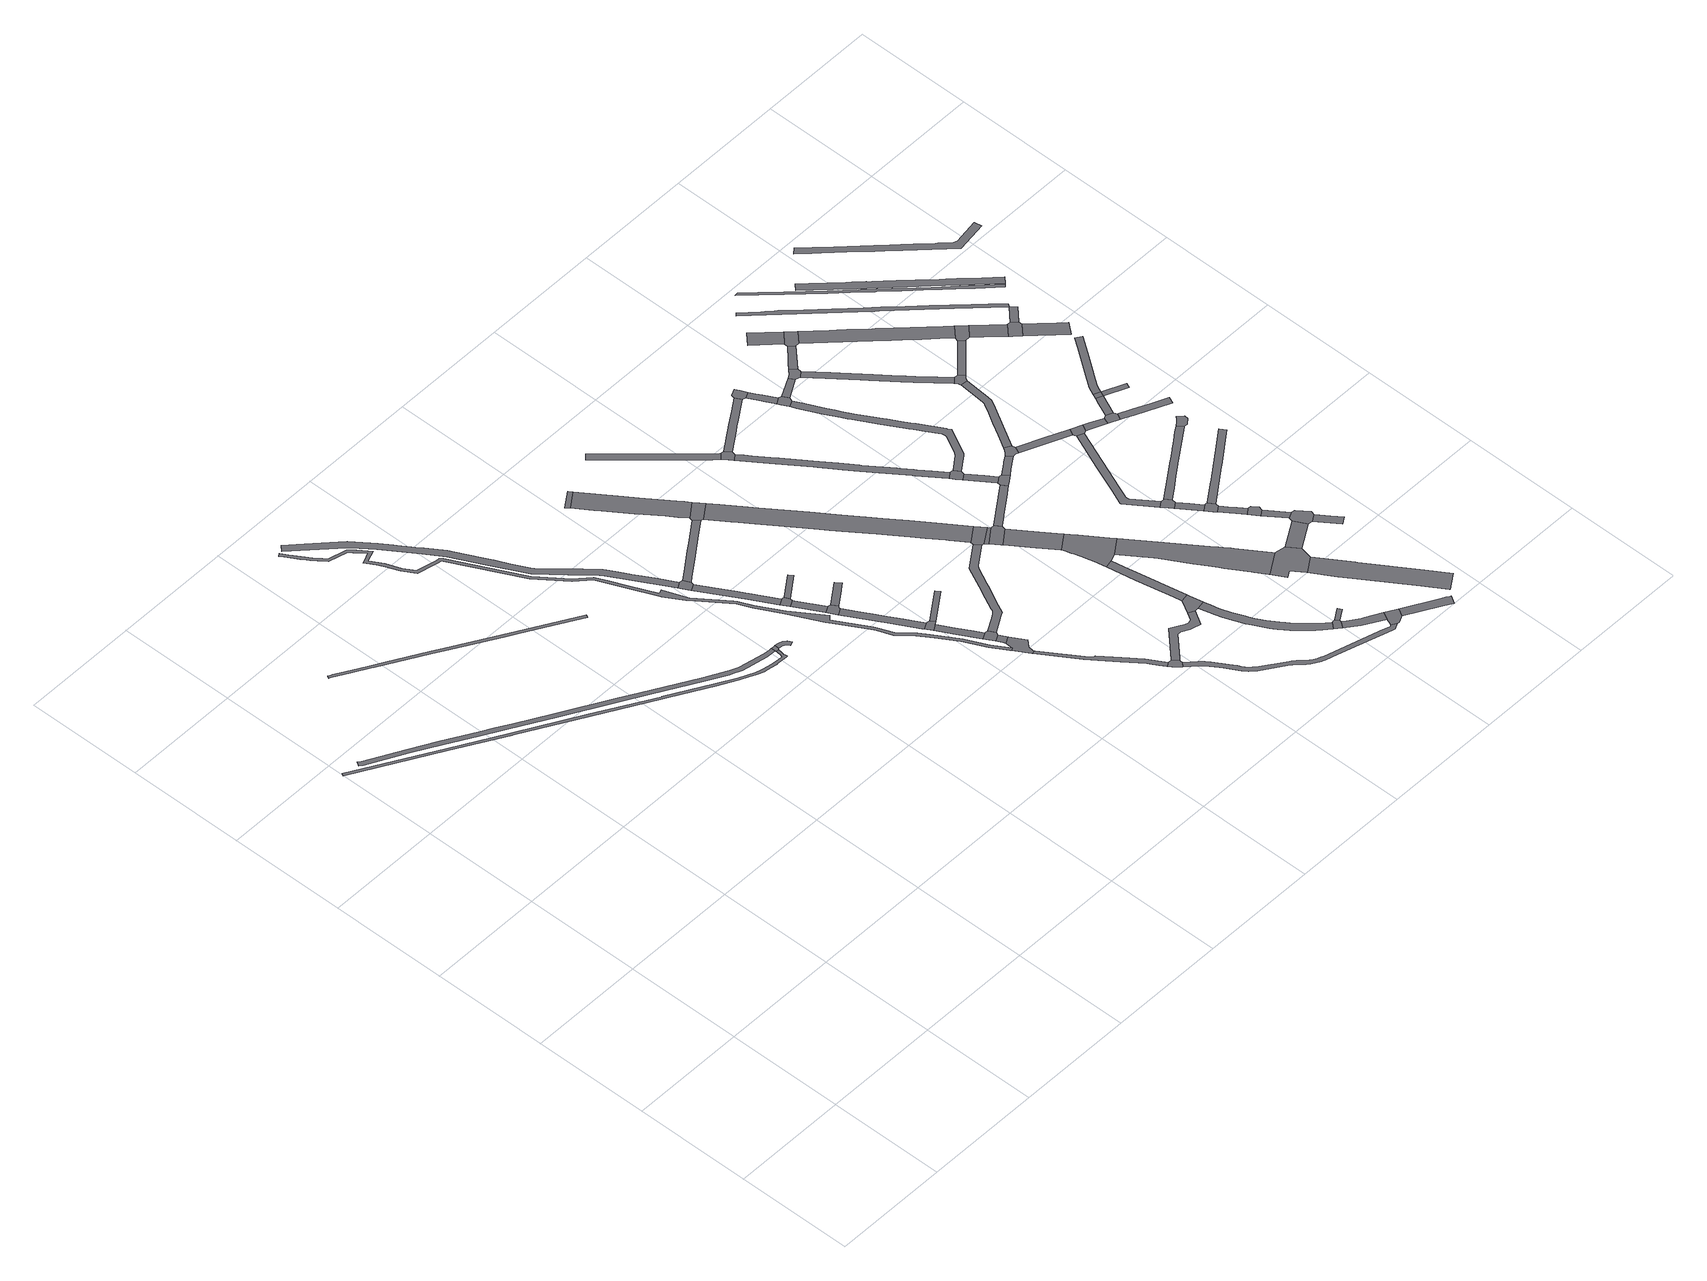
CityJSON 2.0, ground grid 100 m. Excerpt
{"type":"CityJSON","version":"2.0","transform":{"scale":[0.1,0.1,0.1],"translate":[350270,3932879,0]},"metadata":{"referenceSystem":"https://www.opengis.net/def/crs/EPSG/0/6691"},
"CityObjects":{
"road1":{"type":"Road","attributes":{"RoadStructureAttribute.sectionType":"1"},"geometry":[{"type":"MultiSurface","lod":"1","boundaries":[[[0,1,2,3,4,5,6,7,8,9,10,11,12,13,14,15,16,17,18,19,20,21,22,23,24,25,26,27,28,29,30,31,32,33,34,35,36,37,38,39,40,41,42,43,44,45]]]}]},
"road2":{"type":"Road","attributes":{"RoadStructureAttribute.sectionType":"1"},"geometry":[{"type":"MultiSurface","lod":"1","boundaries":[[[46,47,48,49,50,51,52,53,54,55,56,57,58,59,60,61,62,63,64,65,66,67,68,69,70,71,72,73,74,75,76,77,78,79,80,81,82]]]}]},
"road3":{"type":"Road","attributes":{"RoadStructureAttribute.sectionType":"1"},"geometry":[{"type":"MultiSurface","lod":"1","boundaries":[[[83,84,85,86,87,88,89,90,91,92,93,94,95,96,97,98,99,100,101,102,103]]]}]},
"road4":{"type":"Road","attributes":{"RoadStructureAttribute.sectionType":"1"},"geometry":[{"type":"MultiSurface","lod":"1","boundaries":[[[104,105,106,107,108,109,110,111,112,113,114,115,116,117,118,119,120,121,122,123,124,125,126,127,128,129,130,131,132,133,134,135,136,137,138,139,140,141,142,143,144,145,146,147,148,149,150,151,152]]]}]},
"road5":{"type":"Road","geometry":[{"type":"MultiSurface","lod":"1","boundaries":[[[153,154,155,156,157,46,82,0,45]]]}]},
"road6":{"type":"Road","attributes":{"RoadStructureAttribute.sectionType":"1"},"geometry":[{"type":"MultiSurface","lod":"1","boundaries":[[[158,159,160,161,162,163,164,165,166,167,168,169,170,171,172,173,174,175,176,177,178,179,180,181,182,183,184,185,186,187,188,189,190,191,192,193,194,195,196,197,198,199,200,201,202,203,204,205,206,207,208,209,210,211,212,213,214,215,216,217,218,219,220,221,222,223,224,225,226,227,228,229,230,231,232,233,234,235,236,237,238,239,240,241,242,243,244,245,246,247]]]}]},
"road7":{"type":"Road","attributes":{"RoadStructureAttribute.sectionType":"1"},"geometry":[{"type":"MultiSurface","lod":"1","boundaries":[[[155,248,249,250,251,252,253,254,255,156]]]}]},
"road8":{"type":"Road","geometry":[{"type":"MultiSurface","lod":"1","boundaries":[[[256,257,258,259,260,104,152]]]}]},
"road9":{"type":"Road","attributes":{"RoadStructureAttribute.sectionType":"1"},"geometry":[{"type":"MultiSurface","lod":"1","boundaries":[[[261,262,263,264,265,266,267,268,258,257]]]}]},
"road10":{"type":"Road","geometry":[{"type":"MultiSurface","lod":"1","boundaries":[[[269,270,271,263,262,272]]]}]},
"road11":{"type":"Road","attributes":{"RoadStructureAttribute.sectionType":"1"},"geometry":[{"type":"MultiSurface","lod":"1","boundaries":[[[273,274,275,269,272]]]}]},
"road12":{"type":"Road","geometry":[{"type":"MultiSurface","lod":"1","boundaries":[[[276,274,273,277,278,279,280,281]]]}]},
"road13":{"type":"Road","geometry":[{"type":"MultiSurface","lod":"1","boundaries":[[[282,283,271,270]]]}]},
"road14":{"type":"Road","attributes":{"RoadStructureAttribute.sectionType":"1"},"geometry":[{"type":"MultiSurface","lod":"1","boundaries":[[[284,285,286,287,288,289,279,278,290,291,292]]]}]},
"road15":{"type":"Road","attributes":{"RoadStructureAttribute.sectionType":"1"},"geometry":[{"type":"MultiSurface","lod":"1","boundaries":[[[293,294,295,296,297,260,259,298,299,300,301,302]]]}]},
"road16":{"type":"Road","geometry":[{"type":"MultiSurface","lod":"1","boundaries":[[[303,304,305,306]]]}]},
"road17":{"type":"Road","geometry":[{"type":"MultiSurface","lod":"1","boundaries":[[[307,308,309,276,281]]]}]},
"road18":{"type":"Road","geometry":[{"type":"MultiSurface","lod":"1","boundaries":[[[310,311,312,313,284,292]]]}]},
"road19":{"type":"Road","attributes":{"RoadStructureAttribute.sectionType":"1"},"geometry":[{"type":"MultiSurface","lod":"1","boundaries":[[[314,315,316,311,310,317,318]]]}]},
"road20":{"type":"Road","geometry":[{"type":"MultiSurface","lod":"1","boundaries":[[[319,320,321,314,318,322]]]}]},
"road21":{"type":"Road","geometry":[{"type":"MultiSurface","lod":"1","boundaries":[[[323,324,325,326,327,328,329,330,331,202,201]]]}]},
"road22":{"type":"Road","attributes":{"RoadStructureAttribute.sectionType":"1"},"geometry":[{"type":"MultiSurface","lod":"1","boundaries":[[[332,330,329,319,322]]]}]},
"road23":{"type":"Road","attributes":{"function":"3","RoadStructureAttribute.sectionType":"1"},"geometry":[{"type":"MultiSurface","lod":"1","boundaries":[[[303,333,334,335,336,337,338,339,340,341,342,343,344,304]]]}]},
"road24":{"type":"Road","attributes":{"RoadStructureAttribute.sectionType":"1"},"geometry":[{"type":"MultiSurface","lod":"1","boundaries":[[[345,346,347,313,312]]]}]},
"road25":{"type":"Road","attributes":{"RoadStructureAttribute.sectionType":"1"},"geometry":[{"type":"MultiSurface","lod":"1","boundaries":[[[348,349,350,351,352,353,354,355,356,325,324,357,358,359,360,361,362,363,364,365,366]]]}]},
"road26":{"type":"Road","geometry":[{"type":"MultiSurface","lod":"1","boundaries":[[[367,368,369,340,339,293,302]]]}]},
"road27":{"type":"Road","geometry":[{"type":"MultiSurface","lod":"1","boundaries":[[[370,371,372,373,374,375,376,348,366]]]}]},
"road28":{"type":"Road","attributes":{"RoadStructureAttribute.sectionType":"1"},"geometry":[{"type":"MultiSurface","lod":"1","boundaries":[[[377,378,379,380,381,382,383,384,385,386,387,388,389,390,391,392,393,394,395,396,397,398,399,321,320]]]}]},
"road29":{"type":"Road","attributes":{"function":"3","RoadStructureAttribute.sectionType":"1"},"geometry":[{"type":"MultiSurface","lod":"1","boundaries":[[[367,400,401,402,403,404,405,406,407,408,409,410,411,412,413,414,415,416,417,418,419,420,421,422,423,424,425,426,427,428,368]]]}]},
"road30":{"type":"Road","attributes":{"RoadStructureAttribute.sectionType":"1"},"geometry":[{"type":"MultiSurface","lod":"1","boundaries":[[[429,430,431,432,433,434,435,436,437,438,439,440,441,442,443,444,445]]]}]},
"road31":{"type":"Road","attributes":{"RoadStructureAttribute.sectionType":"1"},"geometry":[{"type":"MultiSurface","lod":"1","boundaries":[[[375,446,447,448,449,450,451,452,453,454,455,456,457,458,459,376]]]}]},
"road32":{"type":"Road","geometry":[{"type":"MultiSurface","lod":"1","boundaries":[[[438,460,461,462,463,464,465,439]]]}]},
"road33":{"type":"Road","attributes":{"RoadStructureAttribute.sectionType":"1"},"geometry":[{"type":"MultiSurface","lod":"1","boundaries":[[[466,467,468,469,470,471,472,473,474,475,476,477,478,479,480,481,482,483,484,485,486,487,488,489,490,491,492,493,494,495,496,373,372,497,498,499,500,501,502,503,504,505,506,507,508,509,510,511,512,513,514,515,516,517,518,519,520,521,522,523,524,525,526,527,528,529]]]}]},
"road34":{"type":"Road","geometry":[{"type":"MultiSurface","lod":"1","boundaries":[[[530,531,415,414,387,386]]]}]},
"road35":{"type":"Road","attributes":{"function":"3","RoadStructureAttribute.sectionType":"1"},"geometry":[{"type":"MultiSurface","lod":"1","boundaries":[[[532,531,530,533]]]}]},
"road36":{"type":"Road","geometry":[{"type":"MultiSurface","lod":"1","boundaries":[[[534,535,536,537,532,533,538,539]]]}]},
"road37":{"type":"Road","geometry":[{"type":"MultiSurface","lod":"1","boundaries":[[[453,452,540,541,542,543,544]]]}]},
"road38":{"type":"Road","attributes":{"RoadStructureAttribute.sectionType":"1"},"geometry":[{"type":"MultiSurface","lod":"1","boundaries":[[[543,545,546,547,548,549,550,551,544]]]}]},
"road39":{"type":"Road","attributes":{"function":"3","RoadStructureAttribute.sectionType":"1"},"geometry":[{"type":"MultiSurface","lod":"1","boundaries":[[[552,553,554,555,556,557,534,539]]]}]},
"road40":{"type":"Road","attributes":{"RoadStructureAttribute.sectionType":"1"},"geometry":[{"type":"MultiSurface","lod":"1","boundaries":[[[558,559,560,561,562,563,564,565,566,567,568,569,570,571,572,573,574,575,576,577,578,579,580,541,540,581,582,583,584,585,586,587,588,589,590,591,592,593,594,595,596]]]}]},
"road41":{"type":"Road","attributes":{"RoadStructureAttribute.sectionType":"1"},"geometry":[{"type":"MultiSurface","lod":"1","boundaries":[[[597,598,599,600,601,602,603,604,605,606,607,608,609,610,611,612,463,462,613,614,615,616,617,618,619,620,621,622,623]]]}]},
"road42":{"type":"Road","attributes":{"RoadStructureAttribute.sectionType":"1"},"geometry":[{"type":"MultiSurface","lod":"1","boundaries":[[[464,624,625,626,627,628,629,630,631,632,633,465]]]}]},
"road43":{"type":"Road","geometry":[{"type":"MultiSurface","lod":"1","boundaries":[[[634,635,636,637,555,554,638,639,640,641,642,643,644,548,547,645,646]]]}]},
"road44":{"type":"Road","geometry":[{"type":"MultiSurface","lod":"1","boundaries":[[[558,596,647,648,649,650]]]}]},
"road45":{"type":"Road","attributes":{"RoadStructureAttribute.sectionType":"1"},"geometry":[{"type":"MultiSurface","lod":"1","boundaries":[[[536,535,651,652,653,654,655,656]]]}]},
"road46":{"type":"Road","geometry":[{"type":"MultiSurface","lod":"1","boundaries":[[[649,657,658,650]]]}]},
"road47":{"type":"Road","attributes":{"RoadStructureAttribute.sectionType":"1"},"geometry":[{"type":"MultiSurface","lod":"1","boundaries":[[[659,660,661,662,663,648,647,664,665,666]]]}]},
"road48":{"type":"Road","geometry":[{"type":"MultiSurface","lod":"1","boundaries":[[[667,668,669,597,623,670,671]]]}]},
"road49":{"type":"Road","geometry":[{"type":"MultiSurface","lod":"1","boundaries":[[[672,673,674,675,628,627,676]]]}]},
"road50":{"type":"Road","attributes":{"function":"3","RoadStructureAttribute.sectionType":"1"},"geometry":[{"type":"MultiSurface","lod":"1","boundaries":[[[645,677,678,679,680,681,682,683,684,685,686,687,688,689,690,691,692,693,694,695,696,646]]]}]},
"road51":{"type":"Road","attributes":{"RoadStructureAttribute.sectionType":"1"},"geometry":[{"type":"MultiSurface","lod":"1","boundaries":[[[697,698,667,671,699]]]}]},
"road52":{"type":"Road","attributes":{"RoadStructureAttribute.sectionType":"1"},"geometry":[{"type":"MultiSurface","lod":"1","boundaries":[[[700,701,702,703,704,705,706,672,676]]]}]},
"road53":{"type":"Road","geometry":[{"type":"MultiSurface","lod":"1","boundaries":[[[655,707,708,709,697,699,656]]]}]},
"road54":{"type":"Road","geometry":[{"type":"MultiSurface","lod":"1","boundaries":[[[710,711,712,704,703,713,714]]]}]},
"road55":{"type":"Road","geometry":[{"type":"MultiSurface","lod":"1","boundaries":[[[715,666,665,716,717,529,528,718,719,720,721]]]}]},
"road56":{"type":"Road","attributes":{"RoadStructureAttribute.sectionType":"1"},"geometry":[{"type":"MultiSurface","lod":"1","boundaries":[[[722,723,724,725,726,727,728,729,730,731,732,733,734,735,736,737,669,668,738,739,740,741,742,743,744,745,746,747,748,749,750,751,752,753,754,710,714]]]}]},
"road57":{"type":"Road","attributes":{"RoadStructureAttribute.sectionType":"1"},"geometry":[{"type":"MultiSurface","lod":"1","boundaries":[[[755,756,757,758,759,709,708]]]}]},
"road58":{"type":"Road","attributes":{"RoadStructureAttribute.sectionType":"1"},"geometry":[{"type":"MultiSurface","lod":"1","boundaries":[[[760,761,712,711]]]}]},
"road59":{"type":"Road","geometry":[{"type":"MultiSurface","lod":"1","boundaries":[[[762,763,764,765,689,688,766,767,768]]]}]},
"road60":{"type":"Road","attributes":{"RoadStructureAttribute.sectionType":"1"},"geometry":[{"type":"MultiSurface","lod":"1","boundaries":[[[720,769,770,771,772,773,774,775,776,777,721]]]}]},
"road61":{"type":"Road","geometry":[{"type":"MultiSurface","lod":"1","boundaries":[[[778,779,780,781,757,756,782,783,784]]]}]},
"road62":{"type":"Road","geometry":[{"type":"MultiSurface","lod":"1","boundaries":[[[785,786,761,760,787,788,789]]]}]},
"road63":{"type":"Road","geometry":[{"type":"MultiSurface","lod":"1","boundaries":[[[790,791,792,793,794,795,796,797]]]}]},
"road64":{"type":"Road","attributes":{"RoadStructureAttribute.sectionType":"1"},"geometry":[{"type":"MultiSurface","lod":"1","boundaries":[[[798,799,790,797,800,801]]]}]},
"road65":{"type":"Road","attributes":{"function":"3","RoadStructureAttribute.sectionType":"1"},"geometry":[{"type":"MultiSurface","lod":"1","boundaries":[[[802,803,804,805,806,807,808,809,810,762,768]]]}]},
"road66":{"type":"Road","attributes":{"RoadStructureAttribute.sectionType":"1"},"geometry":[{"type":"MultiSurface","lod":"1","boundaries":[[[811,812,813,814,815,816,795,794,817,818,819,820,821,822]]]}]},
"road67":{"type":"Road","geometry":[{"type":"MultiSurface","lod":"1","boundaries":[[[800,823,824,825,826,827,828,829,830,801]]]}]},
"road68":{"type":"Road","attributes":{"RoadStructureAttribute.sectionType":"1"},"geometry":[{"type":"MultiSurface","lod":"1","boundaries":[[[831,765,764,832,833]]]}]},
"road69":{"type":"Road","attributes":{"RoadStructureAttribute.sectionType":"1"},"geometry":[{"type":"MultiSurface","lod":"1","boundaries":[[[834,835,836,837,838,785,789]]]}]},
"road70":{"type":"Road","attributes":{"RoadStructureAttribute.sectionType":"1"},"geometry":[{"type":"MultiSurface","lod":"1","boundaries":[[[826,839,840,841,842,843,844,827]]]}]},
"road71":{"type":"Road","attributes":{"RoadStructureAttribute.sectionType":"1"},"geometry":[{"type":"MultiSurface","lod":"1","boundaries":[[[783,845,846,847,848,849,850,851,852,784]]]}]},
"road72":{"type":"Road","geometry":[{"type":"MultiSurface","lod":"1","boundaries":[[[853,854,855,856,841,840]]]}]},
"road73":{"type":"Road","attributes":{"RoadStructureAttribute.sectionType":"1"},"geometry":[{"type":"MultiSurface","lod":"1","boundaries":[[[857,858,859,860,861]]]}]},
"road74":{"type":"Road","attributes":{"RoadStructureAttribute.sectionType":"1"},"geometry":[{"type":"MultiSurface","lod":"1","boundaries":[[[862,863,864,865,866,867,868,869,870,871,872,873,874,875,876,877,878,879,880,788,787]]]}]},
"road75":{"type":"Road","attributes":{"RoadStructureAttribute.sectionType":"1"},"geometry":[{"type":"MultiSurface","lod":"1","boundaries":[[[881,882,883,884,885,886,887,779,778,888,889,890,891,892,893]]]}]},
"road76":{"type":"Road","attributes":{"RoadStructureAttribute.sectionType":"1"},"geometry":[{"type":"MultiSurface","lod":"1","boundaries":[[[894,854,853,895]]]}]},
"road77":{"type":"Road","geometry":[{"type":"MultiSurface","lod":"1","boundaries":[[[896,861,860,897,836,835,898]]]}]},
"road78":{"type":"Road","geometry":[{"type":"MultiSurface","lod":"1","boundaries":[[[832,899,900,901,902,903,894,895,833]]]}]},
"road79":{"type":"Road","attributes":{"RoadStructureAttribute.sectionType":"1"},"geometry":[{"type":"MultiSurface","lod":"1","boundaries":[[[904,900,899,905,906]]]}]},
"road80":{"type":"Road","geometry":[{"type":"MultiSurface","lod":"1","boundaries":[[[907,908,909,848,847,811,822]]]}]},
"road81":{"type":"Road","attributes":{"RoadStructureAttribute.sectionType":"1"},"geometry":[{"type":"MultiSurface","lod":"1","boundaries":[[[910,911,912,913,914,915,916,917,918,919,920,921,922,923,924,925,926,927,792,791]]]}]},
"road82":{"type":"Road","geometry":[{"type":"MultiSurface","lod":"1","boundaries":[[[928,929,930,871,870,931,881,893]]]}]},
"road83":{"type":"Road","attributes":{"RoadStructureAttribute.sectionType":"1"},"geometry":[{"type":"MultiSurface","lod":"1","boundaries":[[[932,933,934,935,936,937,908,907]]]}]},
"road84":{"type":"Road","attributes":{"RoadStructureAttribute.sectionType":"1"},"geometry":[{"type":"MultiSurface","lod":"1","boundaries":[[[938,939,940,941,942,829,828,943,944,945]]]}]},
"road85":{"type":"Road","geometry":[{"type":"MultiSurface","lod":"1","boundaries":[[[946,947,948,935,934,949]]]}]},
"road86":{"type":"Road","attributes":{"RoadStructureAttribute.sectionType":"1"},"geometry":[{"type":"MultiSurface","lod":"1","boundaries":[[[950,951,952,953,954,955,956,957,896,898,958,959,960,961,962,963,964,965,966]]]}]},
"road87":{"type":"Road","attributes":{"RoadStructureAttribute.sectionType":"1"},"geometry":[{"type":"MultiSurface","lod":"1","boundaries":[[[967,968,969,970,930,929,971,972,973,974,975]]]}]},
"road88":{"type":"Road","attributes":{"RoadStructureAttribute.sectionType":"1"},"geometry":[{"type":"MultiSurface","lod":"1","boundaries":[[[976,977,948,947,978]]]}]},
"road89":{"type":"Road","geometry":[{"type":"MultiSurface","lod":"1","boundaries":[[[979,980,976,978]]]}]},
"road90":{"type":"Road","geometry":[{"type":"MultiSurface","lod":"1","boundaries":[[[981,982,983,918,917,984,985,986]]]}]},
"road91":{"type":"Road","attributes":{"RoadStructureAttribute.sectionType":"1"},"geometry":[{"type":"MultiSurface","lod":"1","boundaries":[[[987,988,989,990,991,992,946,949]]]}]},
"road92":{"type":"Road","attributes":{"RoadStructureAttribute.sectionType":"1"},"geometry":[{"type":"MultiSurface","lod":"1","boundaries":[[[993,994,995,996,997,998,999,1000,1001,1002,1003,1004,1005,1006,1007,1008,1009,1010,1011,1012,1013,1014,1015,1016,1017]]]}]},
"road93":{"type":"Road","geometry":[{"type":"MultiSurface","lod":"1","boundaries":[[[978,1018,1019,979]]]}]},
"road94":{"type":"Road","geometry":[{"type":"MultiSurface","lod":"1","boundaries":[[[974,1020,1021,966,965,975]]]}]},
"road95":{"type":"Road","attributes":{"RoadStructureAttribute.sectionType":"1"},"geometry":[{"type":"MultiSurface","lod":"1","boundaries":[[[1022,1023,1024,1025,1026,1027,1028,1029,1030,1031,1032,1033,1034,1035,1036,1037,1038,1039,1040,1041,1042,1043,1044,1045,1046,1047,1048,1049,1050,1051,1052,1053,1054]]]}]},
"road96":{"type":"Road","attributes":{"RoadStructureAttribute.sectionType":"1"},"geometry":[{"type":"MultiSurface","lod":"1","boundaries":[[[1055,1056,1021,1020,1057,1058,1059]]]}]},
"road97":{"type":"Road","attributes":{"RoadStructureAttribute.sectionType":"1"},"geometry":[{"type":"MultiSurface","lod":"1","boundaries":[[[1060,1061,1062,1063,980,979,1064,1065,1066,1067,1068]]]}]},
"road98":{"type":"Road","geometry":[{"type":"MultiSurface","lod":"1","boundaries":[[[1069,1070,1071,1072,1073,1055,1059]]]}]},
"road99":{"type":"Road","attributes":{"RoadStructureAttribute.sectionType":"1"},"geometry":[{"type":"MultiSurface","lod":"1","boundaries":[[[1074,1075,1076,1077,1078,1079,1080,1081,1082,1083,1084,1085,1086,1087,1088,1089,1090,1091,1092,1093,1094,1095,1096,1097,1098,1099,1100,1101,1102,1103,1104,1105,1106,1107,1108,1109,1110,1111]]]}]},
"road100":{"type":"Road","attributes":{"RoadStructureAttribute.sectionType":"1"},"geometry":[{"type":"MultiSurface","lod":"1","boundaries":[[[1112,1113,1071,1070,1114,1115,1116,1117]]]}]},
"road101":{"type":"Road","attributes":{"RoadStructureAttribute.sectionType":"1"},"geometry":[{"type":"MultiSurface","lod":"1","boundaries":[[[1118,998,1119,1073,1072]]]}]},
"road102":{"type":"Road","attributes":{"RoadStructureAttribute.sectionType":"1"},"geometry":[{"type":"MultiSurface","lod":"1","boundaries":[[[1120,1121,1122,1123,1124,1125,1126,1127,1128,1129,1130,1131,1132,1133,1134,1135,1136,1137,1138,1139,1140,1141,1142]]]}]}
},
"vertices":[
[3043,3347,0],[3043,3335,0],[3041,3323,0],[3036,3297,0],[3032,3284,0],[3030,3278,0],[2957,3281,0],[2896,3289,0],[2841,3300,0],[2839,3301,0],[2788,3318,0],[2728,3344,0],[2660,3376,0],[2509,3460,0],[2147,3663,0],[2146,3663,0],[1661,3939,0],[1143,4234,0],[1129,4242,0],[715,4478,0],[14,4877,0],[1,4855,0],[703,4456,0],[1131,4212,0],[1137,4209,0],[1649,3917,0],[2134,3641,0],[2174,3619,0],[2497,3438,0],[2649,3354,0],[2718,3322,0],[2778,3295,0],[2833,3276,0],[2892,3264,0],[2952,3256,0],[2954,3256,0],[3051,3252,0],[3057,3252,0],[3063,3257,0],[3063,3266,0],[3061,3273,0],[3056,3275,0],[3057,3285,0],[3062,3309,0],[3064,3328,0],[3066,3343,0],
[3040,3393,0],[3021,3393,0],[2962,3398,0],[2748,3441,0],[2729,3448,0],[2684,3466,0],[2659,3478,0],[2496,3565,0],[2065,3809,0],[1920,3891,0],[1500,4125,0],[1227,4282,0],[1107,4350,0],[989,4418,0],[734,4563,0],[511,4685,0],[200,4851,0],[177,4870,0],[174,4872,0],[150,4836,0],[178,4817,0],[492,4650,0],[715,4528,0],[969,4383,0],[1118,4298,0],[1160,4274,0],[1480,4090,0],[1900,3856,0],[2104,3741,0],[2477,3530,0],[2641,3442,0],[2668,3429,0],[2714,3410,0],[2738,3402,0],[2957,3359,0],[3019,3353,0],[3040,3353,0],
[646,5584,0],[665,5576,0],[795,5501,0],[930,5423,0],[950,5411,0],[1327,5195,0],[1414,5144,0],[1818,4910,0],[1900,4862,0],[2138,4724,0],[2365,4593,0],[2377,4615,0],[1912,4884,0],[1442,5157,0],[1339,5217,0],[1045,5386,0],[926,5454,0],[784,5536,0],[694,5587,0],[677,5597,0],[660,5607,0],
[3074,4331,0],[2995,4472,0],[2936,4575,0],[2897,4644,0],[2889,4659,0],[2850,4728,0],[2804,4809,0],[2791,4832,0],[2751,4878,0],[2726,4906,0],[2697,4941,0],[2628,5021,0],[2466,5208,0],[2449,5233,0],[2381,5368,0],[2324,5483,0],[2306,5519,0],[2222,5686,0],[2166,5797,0],[2069,5941,0],[2053,5963,0],[2017,6016,0],[1976,6076,0],[1957,6104,0],[1952,6111,0],[1942,6125,0],[1879,6219,0],[1878,6219,0],[1741,6398,0],[1517,6611,0],[1389,6729,0],[1348,6685,0],[1696,6358,0],[1754,6283,0],[1830,6183,0],[1914,6061,0],[2018,5908,0],[2106,5779,0],[2121,5753,0],[2252,5492,0],[2406,5186,0],[2582,4982,0],[2732,4808,0],[2753,4783,0],[2756,4778,0],[2801,4699,0],[2813,4677,0],[2846,4618,0],[3023,4303,0],
[3068,3347,0],[3069,3350,0],[3074,3352,0],[3077,3392,0],[3069,3392,0],
[1297,6670,0],[1304,6658,0],[1333,6614,0],[1380,6534,0],[1391,6519,0],[1422,6473,0],[1458,6428,0],[1504,6363,0],[1663,6321,0],[1689,6292,0],[1755,6205,0],[1725,6193,0],[1666,6169,0],[1715,6081,0],[1739,6037,0],[1788,5912,0],[1853,5805,0],[1995,5771,0],[2038,5761,0],[2063,5762,0],[2272,5346,0],[2365,5161,0],[2554,4915,0],[2668,4809,0],[2693,4753,0],[2768,4583,0],[2877,4340,0],[2881,4330,0],[2975,4172,0],[2982,4161,0],[3197,3877,0],[3245,3763,0],[3362,3549,0],[3500,3273,0],[3501,3271,0],[3672,2980,0],[3687,2942,0],[3736,2818,0],[3846,2693,0],[3917,2578,0],[4023,2411,0],[4115,2224,0],[4198,2090,0],[4205,2078,0],[4226,2091,0],[4140,2235,0],[4049,2422,0],[3920,2628,0],[3871,2707,0],[3760,2834,0],[3711,2956,0],[3699,2986,0],[3688,3005,0],[3535,3267,0],[3538,3270,0],[3567,3297,0],[3386,3564,0],[3270,3775,0],[3220,3891,0],[3202,3915,0],[3006,4174,0],[2941,4352,0],[2929,4377,0],[2900,4366,0],[2896,4364,0],[2794,4594,0],[2739,4716,0],[2690,4825,0],[2574,4933,0],[2388,5175,0],[2296,5358,0],[2092,5766,0],[2070,5789,0],[2041,5788,0],[1871,5829,0],[1812,5924,0],[1764,6048,0],[1705,6155,0],[1752,6174,0],[1798,6193,0],[1723,6292,0],[1710,6310,0],[1678,6345,0],[1521,6386,0],[1495,6420,0],[1452,6477,0],[1404,6549,0],[1373,6601,0],[1357,6628,0],[1320,6687,0],
[3112,3348,0],[3124,3344,0],[3144,3329,0],[3156,3308,0],[3191,3323,0],[3173,3358,0],[3147,3379,0],[3121,3387,0],
[3042,4270,0],[3074,4213,0],[3127,4242,0],[3132,4267,0],[3104,4325,0],
[3286,3843,0],[3401,3638,0],[3454,3668,0],[3451,3672,0],[3333,3881,0],[3331,3885,0],[3290,3955,0],[3196,4120,0],
[3493,3599,0],[3498,3621,0],[3478,3662,0],[3440,3569,0],
[3571,3336,0],[3625,3366,0],[3500,3586,0],
[3650,3362,0],[3580,3320,0],[3616,3256,0],[3670,3286,0],[3672,3304,0],[3684,3313,0],
[3687,3757,0],[3661,3794,0],
[3986,2725,0],[3932,2821,0],[3902,2875,0],[3831,3001,0],[3801,3054,0],[3732,3176,0],[3809,2914,0],[3925,2708,0],[3932,2695,0],
[3590,4673,0],[3404,4540,0],[3346,4498,0],[3175,4376,0],[3127,4342,0],[3173,4297,0],[3345,4421,0],[3484,4520,0],[3485,4521,0],[3633,4626,0],
[3083,5415,0],[3214,5508,0],[3191,5540,0],[3060,5447,0],
[3783,3382,0],[3869,3444,0],[3835,3493,0],
[3967,2634,0],[4020,2664,0],[4046,2683,0],[4019,2720,0],
[4202,2344,0],[4162,2413,0],[4091,2539,0],[4051,2485,0],[4148,2313,0],
[4250,2260,0],[4260,2284,0],[4229,2339,0],[4196,2229,0],
[4284,1951,0],[4288,1945,0],[4310,1959,0],[4311,1974,0],[4316,2012,0],[4361,2061,0],[4290,2189,0],[4229,2155,0],[4228,2134,0],
[4224,2181,0],
[3184,5273,0],[3217,5228,0],[3358,5031,0],[3397,4977,0],[3494,4846,0],[3546,4772,0],[3595,4704,0],[3724,4797,0],[3690,4844,0],[3683,4854,0],[3496,5114,0],[3430,5206,0],
[4263,2839,0],[4290,2858,0],[4264,2895,0],
[4884,1153,0],[4859,1197,0],[4797,1304,0],[4692,1439,0],[4573,1592,0],[4562,1588,0],[4518,1645,0],[4332,1925,0],[4315,1951,0],[4294,1936,0],[4304,1920,0],[4494,1631,0],[4557,1544,0],[4658,1414,0],[4738,1311,0],[4764,1281,0],[4785,1246,0],[4821,1182,0],[4852,1133,0],
[3653,4623,0],[3782,4716,0],[3755,4754,0],
[4872,1102,0],[4892,1078,0],[4926,1046,0],[4956,1078,0],[4958,1105,0],[4959,1105,0],[4914,1149,0],
[4353,2336,0],[4401,2364,0],[4440,2386,0],[4471,2453,0],[4534,2575,0],[4552,2612,0],[4575,2660,0],[4644,2804,0],[4665,2830,0],[4831,2945,0],[4794,2994,0],[4696,2926,0],[4644,2889,0],[4600,2858,0],[4558,2772,0],[4495,2640,0],[4487,2625,0],[4461,2571,0],[4411,2467,0],[4410,2465,0],[4397,2443,0],[4380,2424,0],[4328,2395,0],
[3773,4454,0],[3782,4441,0],[3876,4311,0],[4104,3991,0],[4152,3926,0],[4194,3867,0],[4250,3790,0],[4365,3633,0],[4375,3618,0],[4467,3487,0],[4543,3382,0],[4606,3294,0],[4696,3171,0],[4708,3154,0],[4798,3024,0],[4929,3117,0],[4794,3306,0],[4725,3403,0],[4654,3503,0],[4540,3661,0],[4471,3759,0],[4468,3762,0],[4365,3905,0],[4340,3940,0],[4227,4097,0],[4174,4170,0],[4009,4400,0],[3963,4464,0],[3841,4635,0],
[3512,5653,0],[3625,5530,0],[3769,5371,0],[3825,5310,0],[3933,5191,0],[4013,5104,0],[4046,5068,0],[4099,5012,0],[4138,4969,0],[4178,4926,0],[4222,4967,0],[4219,4970,0],[3954,5259,0],[3878,5342,0],[3726,5508,0],[3712,5524,0],[3557,5693,0],
[4975,1121,0],[5138,1290,0],[5173,1291,0],[5235,1255,0],[5261,1248,0],[5327,1232,0],[5395,1351,0],[5345,1380,0],[5309,1318,0],[5275,1307,0],[5250,1315,0],[5218,1332,0],[5137,1376,0],[4921,1156,0],
[4202,4900,0],[4217,4881,0],[4239,4849,0],[4286,4887,0],[4291,4917,0],[4252,4963,0],
[6253,200,0],[6250,197,0],[6243,194,0],[6156,220,0],[6147,222,0],[5965,276,0],[5694,356,0],[5692,357,0],[5678,362,0],[5650,374,0],[5624,388,0],[5599,405,0],[5577,425,0],[5566,436,0],[5544,460,0],[5532,473,0],[5505,496,0],[5490,506,0],[5302,636,0],[5289,645,0],[5267,665,0],[5246,686,0],[5228,710,0],[5220,723,0],[5200,760,0],[5169,816,0],[5097,927,0],[5090,940,0],[5072,963,0],[5053,985,0],[5043,995,0],[5013,964,0],[5022,955,0],[5038,936,0],[5053,916,0],[5060,905,0],[5101,840,0],[5116,817,0],[5129,796,0],[5186,701,0],[5196,687,0],[5215,660,0],[5239,636,0],[5265,614,0],[5278,604,0],[5468,473,0],[5481,464,0],[5504,444,0],[5515,432,0],[5537,408,0],[5549,396,0],[5574,374,0],[5603,354,0],[5633,337,0],[5648,331,0],[5664,324,0],[5679,319,0],[5775,291,0],[5954,238,0],[6221,159,0],[6231,156,0],[6247,151,0],[6297,175,0],[6255,202,0],
[4851,2943,0],[4989,3034,0],
[5004,3012,0],[4874,2913,0],
[5064,2929,0],[5068,2959,0],[5037,3011,0],[5033,3008,0],[4928,2842,0],[4935,2832,0],
[5434,1356,0],[5502,1370,0],[5479,1485,0],[5476,1502,0],[5408,1489,0],
[5391,1931,0],[5379,1993,0],[5350,2138,0],[5285,2123,0],[5330,1879,0],[5375,1655,0],[5394,1561,0],
[4963,2794,0],[5080,2631,0],[5187,2483,0],[5317,2578,0],[5288,2617,0],[5210,2725,0],
[5986,533,0],[5950,565,0],[5918,595,0],[5887,626,0],[5857,659,0],[5828,692,0],[5800,726,0],[5773,760,0],[5754,786,0],[5747,796,0],[5737,809,0],[5727,825,0],[5674,909,0],[5654,945,0],[5633,984,0],[5614,1024,0],[5608,1037,0],[5604,1047,0],[5564,1146,0],[5537,1230,0],[5525,1272,0],[5514,1316,0],[5505,1359,0],[5433,1351,0],[5468,1213,0],[5486,1160,0],[5518,1068,0],[5548,993,0],[5572,949,0],[5634,834,0],[5649,811,0],[5668,783,0],[5721,708,0],[5757,667,0],[5806,612,0],[5814,604,0],[5846,572,0],[5884,535,0],[5943,484,0],
[5208,3602,0],[5130,3711,0],[5066,3799,0],[5053,3817,0],[4994,3899,0],[4980,3919,0],[4827,4129,0],[4818,4142,0],[4729,4269,0],[4647,4385,0],[4646,4387,0],[4597,4454,0],[4475,4623,0],[4466,4635,0],[4359,4784,0],[4325,4831,0],[4418,4601,0],[4581,4375,0],[4599,4349,0],[4686,4226,0],[4704,4199,0],[4778,4095,0],[4831,4021,0],[4945,3864,0],[5004,3783,0],[5015,3768,0],[5161,3564,0],
[4463,5034,0],[4502,5060,0],[4534,5082,0],[4725,5211,0],[4698,5265,0],[4588,5190,0],[4474,5114,0],[4428,5082,0],[4366,5040,0],[4316,5006,0],
[5534,2274,0],[5378,2494,0],[5372,2502,0],[5343,2542,0],[5189,2478,0],[5199,2455,0],[5214,2403,0],[5216,2398,0],[5236,2332,0],[5252,2269,0],[5263,2229,0],[5413,2168,0],[5544,2260,0],
[5996,439,0],[6032,495,0],[6038,509,0],[6018,538,0],
[5100,2981,0],[5118,2994,0],[5158,3024,0],[5333,3150,0],[5399,3198,0],[5364,3245,0],
[6130,569,0],[6111,599,0],
[6181,391,0],[6160,404,0],[6123,428,0],[6087,453,0],[6051,479,0],[6107,359,0],[6275,257,0],[6310,322,0],
[5268,3518,0],[5273,3548,0],[5238,3597,0],[5189,3525,0],[5219,3483,0],
[4805,5230,0],[4778,5284,0],[4759,5321,0],[4705,5294,0],[4754,5204,0],
[5584,1926,0],[5601,1899,0],[5732,1678,0],[5793,1577,0],[5832,1512,0],[5853,1478,0],[5884,1427,0],[5959,1307,0],[5969,1290,0],[5986,1263,0],[6028,1193,0],[6029,1192,0],[6214,1310,0],[6201,1330,0],[6046,1560,0],[6032,1580,0],[6001,1627,0],[5981,1654,0],[5943,1706,0],[5719,2013,0],
[5418,3310,0],[5355,3397,0],[5369,3275,0],
[4801,5111,0],[4824,5066,0],[4856,5007,0],[4862,4996,0],[4914,5025,0],[4857,5132,0],[4831,5180,0],
[5415,3209,0],[5482,3256,0],[5447,3305,0],
[4960,4934,0],[4970,4963,0],[4943,5017,0],[4879,4966,0],[4906,4908,0],
[6353,299,0],[6264,222,0],[6262,212,0],[6315,174,0],[6325,178,0],[6374,201,0],[6411,267,0],
[4930,4858,0],[5019,4671,0],[5079,4556,0],[5102,4511,0],[5117,4483,0],[5191,4353,0],[5212,4316,0],[5283,4194,0],[5329,4113,0],[5347,4083,0],[5390,4008,0],[5452,3900,0],[5457,3892,0],[5459,3862,0],[5376,3705,0],[5357,3682,0],[5400,3640,0],[5416,3651,0],[5535,3878,0],[5517,3909,0],[5513,3916,0],[5400,4113,0],[5392,4127,0],[5343,4210,0],[5292,4299,0],[5264,4347,0],[5241,4388,0],[5169,4512,0],[5159,4531,0],[5124,4599,0],[5103,4640,0],[5073,4698,0],[5001,4848,0],
[5531,3292,0],[5638,3367,0],[5603,3416,0],[5549,3377,0],[5537,3369,0],
[5133,5056,0],[5106,5105,0],
[6360,1091,0],[6361,1096,0],[6380,1193,0],[6308,1290,0],[6099,1075,0],[6153,1112,0],[6227,1003,0],
[6498,132,0],[6648,48,0],[6661,41,0],[6723,2,0],[6724,2,0],[6765,67,0],[6756,71,0],[6732,86,0],[6699,106,0],
[5706,3444,0],[5655,3474,0],[5641,3451,0],[5621,3429,0],[5668,3371,0],[5692,3361,0],[5716,3416,0],
[5176,5161,0],[5136,5121,0],[5173,5045,0],[5218,5082,0],[5220,5115,0],
[6095,2185,0],[6100,2219,0],[6064,2267,0],[6058,2262,0],[6033,2266,0],[5987,2233,0],[5997,2220,0],[6047,2150,0],
[6200,2041,0],[6157,2100,0],[6173,1974,0],[6223,2010,0],
[6350,807,0],[6352,802,0],[6689,298,0],[6806,120,0],[6807,118,0],[6940,206,0],[6823,386,0],[6551,800,0],[6542,813,0],
[6101,3160,0],[5970,2842,0],[5938,2765,0],[5876,2612,0],[5819,2473,0],[5817,2465,0],[5895,2459,0],[5891,2489,0],[5894,2496,0],[5930,2586,0],[6001,2757,0],[6156,3136,0],
[6194,1945,0],[6215,1916,0],[6224,1903,0],[6231,1893,0],[6280,1928,0],[6286,1956,0],[6251,2007,0],[6241,2008,0],
[6404,1349,0],[6591,1323,0],[6536,1430,0],
[5265,5161,0],[5383,5280,0],[5339,5321,0],[5248,5232,0],[5219,5204,0],
[6312,1780,0],[6359,1715,0],[6409,1751,0],[6385,1783,0],[6359,1818,0],[6342,1841,0],
[5726,3346,0],[5856,3289,0],[6090,3188,0],[6114,3242,0],[6080,3257,0],[6056,3268,0],[5898,3336,0],[5768,3393,0],
[6419,1632,0],[6468,1667,0],[6474,1701,0],[6436,1747,0],
[5331,5534,0],[5236,5629,0],[5151,5544,0],[5340,5354,0],[5425,5439,0],
[5191,5022,0],[5232,4972,0],[5236,4968,0],[5344,4835,0],[5452,4700,0],[5491,4653,0],[5636,4471,0],[5696,4399,0],[5883,4173,0],[5929,4211,0],[5910,4235,0],[5850,4307,0],[5745,4433,0],[5702,4485,0],[5682,4510,0],[5636,4567,0],[5550,4674,0],[5399,4861,0],[5355,4917,0],
[5908,4125,0],[5889,3895,0],[5885,3879,0],[5881,3867,0],[5838,3792,0],[5785,3700,0],[5723,3592,0],[5808,3622,0],[5905,3789,0],[5945,3858,0],[5947,3862,0],[5950,3904,0],[5968,4120,0],
[6594,1490,0],[6541,1462,0],
[5499,5365,0],[5340,5349,0],[5414,5280,0],
[6629,1315,0],[6689,1357,0],[6694,1376,0],[6696,1388,0],[6625,1484,0],
[6759,1258,0],[6760,1133,0],[6819,1175,0],
[6184,3146,0],[6208,3201,0],[6125,3237,0],
[6150,2254,0],[6194,2285,0],[6290,2354,0],[6340,2389,0],[6392,2427,0],[6418,2445,0],[6691,2638,0],[6698,2644,0],[6663,2692,0],[6640,2675,0],[6611,2655,0],[6538,2602,0],[6476,2558,0],[6465,2551,0],[6392,2500,0],[6361,2478,0],[6357,2475,0],[6278,2419,0],
[5982,4148,0],[6000,4165,0],[5960,4209,0],[5899,4154,0],
[6224,3129,0],[6280,3104,0],[6343,3076,0],[6366,3130,0],[6278,3170,0],[6265,3176,0],
[6851,2439,0],[6679,2315,0],[6548,2221,0],[6438,2142,0],[6400,2114,0],[6584,2172,0],[6597,2182,0],[6881,2387,0],
[6460,3088,0],[6449,3116,0],[6395,3140,0],[6435,3034,0],
[6252,4610,0],[5996,4868,0],[5902,4963,0],[5886,4979,0],[5883,4982,0],[5755,5110,0],[5703,5161,0],[5663,5201,0],[5717,4979,0],[5798,4897,0],[5826,4869,0],[5892,4803,0],[6007,4687,0],[6049,4644,0],[6142,4551,0],[6222,4470,0],[6307,4554,0],
[6119,4353,0],[6106,4341,0],[6080,4317,0],[5993,4238,0],[6015,4178,0],[6022,4185,0],[6135,4287,0],[6257,4397,0],[6214,4438,0],
[6469,3309,0],[6455,3279,0],[6524,3284,0],
[6542,3325,0],[6487,3350,0],
[6733,2751,0],[6714,2731,0],[6691,2712,0],[6728,2639,0],[6773,2678,0],[6776,2709,0],
[6504,3003,0],[6531,2990,0],[6814,2862,0],[6839,2917,0],[6706,2977,0],[6573,3037,0],
[5622,5489,0],[6015,5094,0],[6025,5084,0],[6047,5062,0],[6434,4674,0],[6719,4387,0],[6736,4411,0],[6637,4517,0],[6550,4606,0],[6455,4704,0],[6442,4717,0],[6338,4824,0],[6152,5011,0],[6087,5076,0],[6055,5107,0],[6041,5122,0],[5997,5166,0],[5833,5331,0],[5690,5475,0],[5555,5611,0],[5536,5629,0],[5487,5674,0],[5463,5695,0],[5333,5821,0],[5309,5802,0],
[6714,3199,0],[6733,3240,0],
[6296,4397,0],[6381,4481,0],
[5574,5821,0],[5704,5686,0],[5924,5457,0],[6100,5285,0],[6101,5283,0],[6172,5211,0],[6179,5205,0],[6250,5133,0],[6308,5075,0],[6476,4907,0],[6519,4865,0],[6589,4796,0],[6652,4729,0],[6657,4724,0],[6685,4696,0],[6688,4693,0],[6846,4542,0],[6867,4564,0],[6708,4714,0],[6678,4744,0],[6537,4882,0],[6481,4937,0],[6326,5092,0],[6276,5142,0],[6199,5220,0],[6197,5222,0],[6117,5302,0],[6104,5315,0],[5942,5474,0],[5722,5704,0],[5592,5839,0],[5487,5949,0],[5458,5945,0],
[6579,4281,0],[6396,4465,0],[6370,4322,0],[6478,4212,0],[6494,4196,0],
[6812,3825,0],[6755,3746,0],[6589,3516,0],[6517,3415,0],[6569,3385,0],[6627,3465,0],[6638,3481,0],[6765,3657,0],[6860,3790,0],
[6519,4171,0],[6569,4120,0],[6654,4204,0],[6654,4236,0],[6609,4279,0],
[6738,4787,0],[6670,4855,0],[6613,4912,0],[6578,4948,0],[6498,5028,0],[6486,5041,0],[6455,5072,0],[6400,5126,0],[6367,5160,0],[6357,5170,0],[6308,5219,0],[6301,5227,0],[6290,5237,0],[6267,5260,0],[6254,5274,0],[6231,5296,0],[6201,5326,0],[6200,5328,0],[6167,5361,0],[6129,5399,0],[6111,5417,0],[6096,5432,0],[5907,5622,0],[5874,5655,0],[5834,5696,0],[5787,5650,0],[5878,5559,0],[6083,5351,0],[6105,5329,0],[6204,5231,0],[6207,5227,0],[6210,5224,0],[6289,5146,0],[6364,5071,0],[6484,4951,0],[6713,4722,0],[6870,4566,0],[6913,4611,0],
[6837,4020,0],[6735,4123,0],[6723,3965,0],[6738,3949,0],[6819,3867,0],[6894,3962,0],
[6759,4341,0],[6716,4384,0],
[6948,5105,0],[6917,5116,0],[6838,5195,0],[6825,5208,0],[6710,5324,0],[6646,5387,0],[6589,5444,0],[6508,5526,0],[6230,5804,0],[6188,5845,0],[6146,5888,0],[6094,5940,0],[6048,5907,0],[6140,5813,0],[6190,5763,0],[6389,5563,0],[6455,5496,0],[6466,5485,0],[6572,5378,0],[6611,5339,0],[6911,5036,0],[7176,5077,0],[7166,5138,0]
]}
